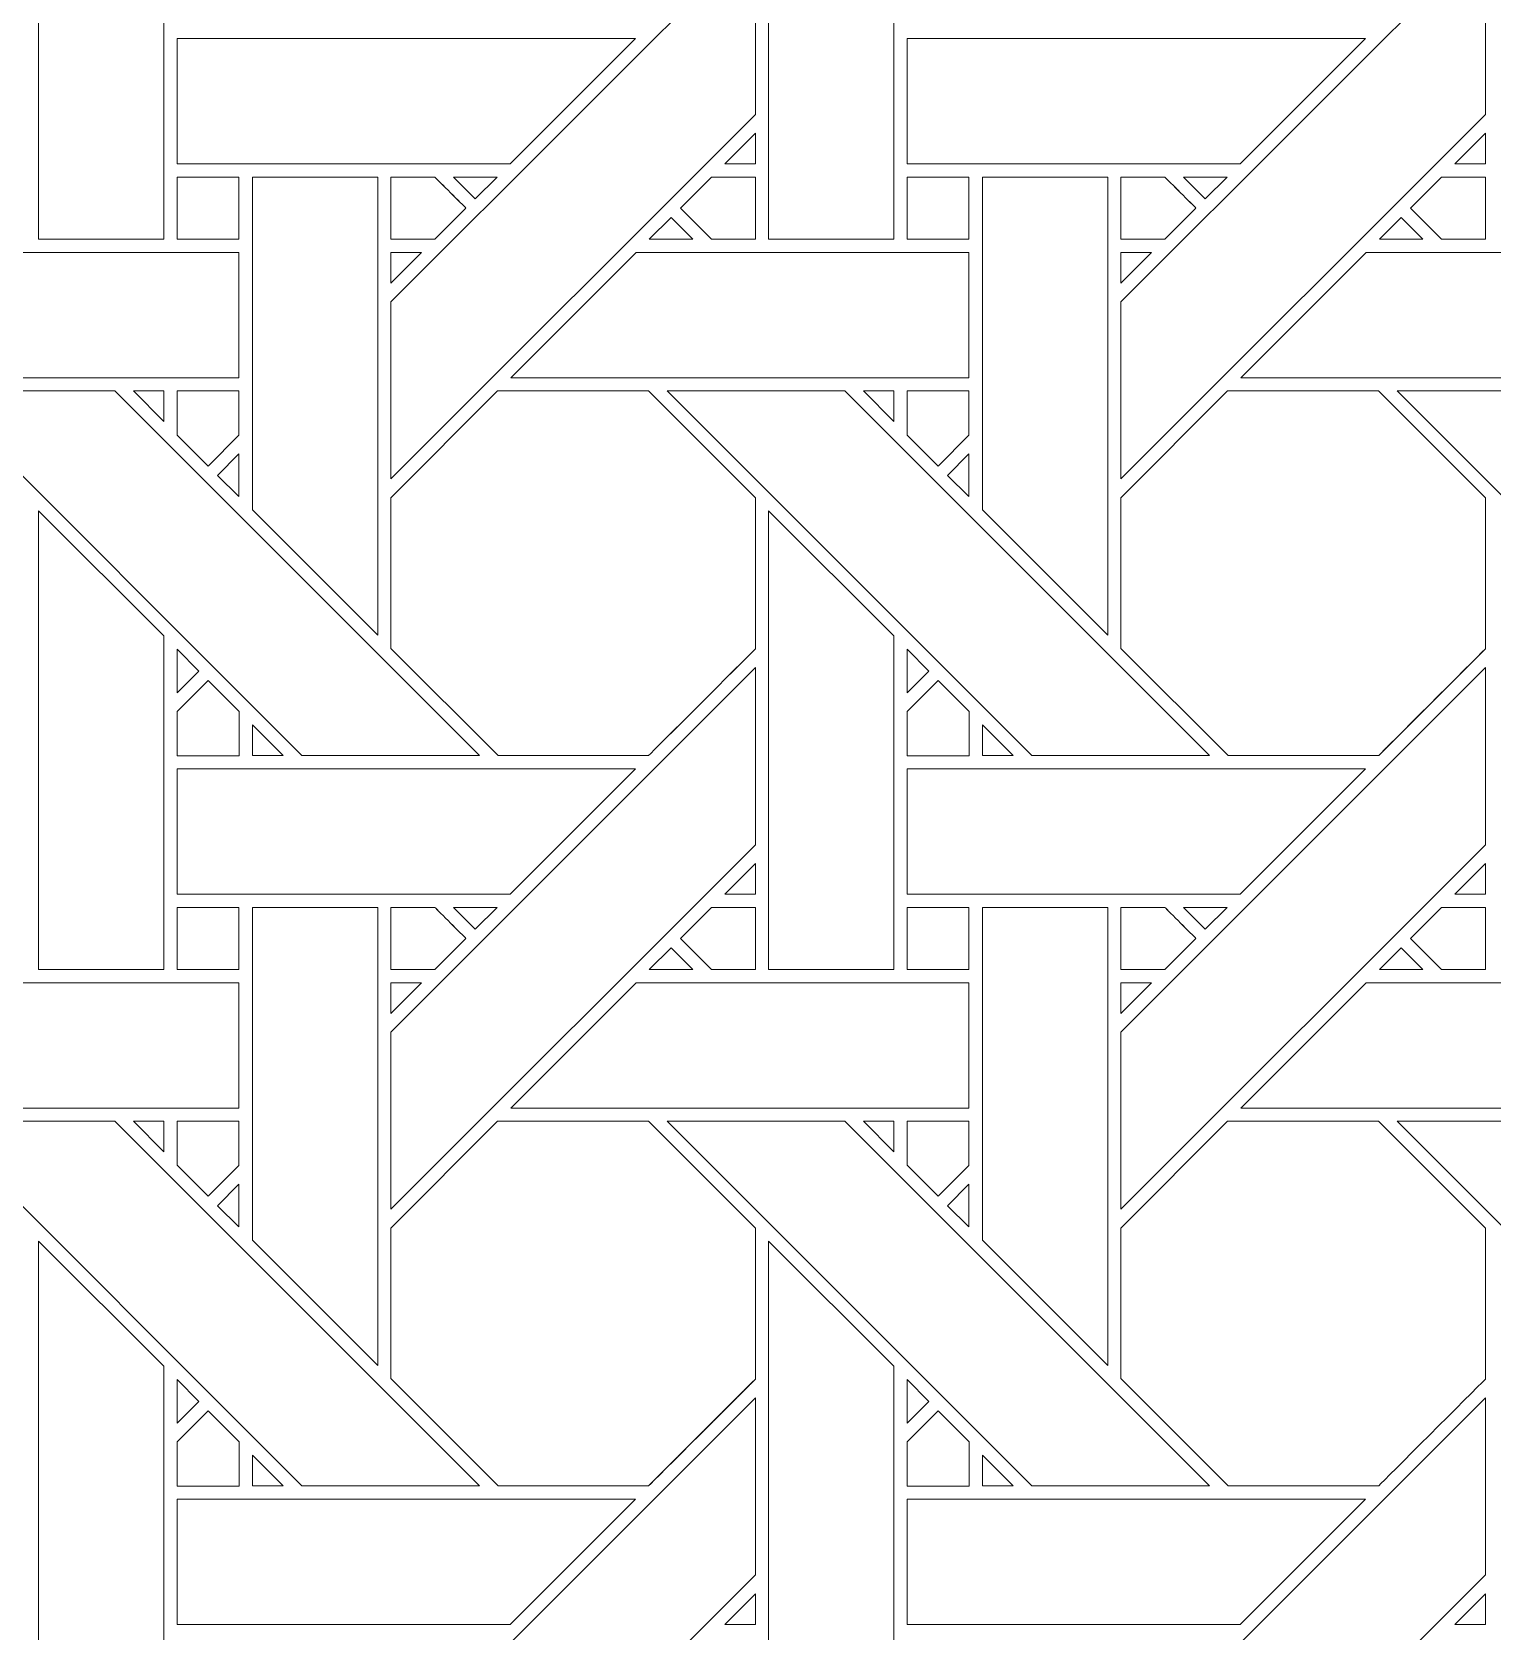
# Model space of a CAD drawing. Header units: inches. Extents: x 4.4 to 20.4, y 1.1 to 17.1.
# Drawn here: x 12.154 to 14.051, y 12.939 to 15.016 of the extents above; entities that cross this region are included whole.
import ezdxf

# ---------------------------------------------------------------- set-up
doc = ezdxf.new("R2010")
doc.units = ezdxf.units.IN
doc.header["$MEASUREMENT"] = 0
doc.layers.add('Design', color=7, linetype='Continuous', lineweight=0)

msp = doc.modelspace()

# ---------------------------------------------------------------- linework, layer by layer
at = {"layer": 'Design'}
for points, knots in [([(4.3829, 17.0948), (4.3829, 17.0948), (4.3829, 1.0948), (4.3829, 1.0948), (4.3829, 1.0948), (20.3829, 1.0948), (20.3829, 1.0948), (20.3829, 1.0948), (20.3829, 17.0948), (20.3829, 17.0948), (20.3829, 17.0948), (4.3829, 17.0948), (4.3829, 17.0948)], [0, 0, 0, 0, 1, 1, 1, 2, 2, 2, 3, 3, 3, 4, 4, 4, 4]), ([(19.3728, 16.2388), (19.3728, 16.2388), (5.2388, 16.2388), (5.2388, 16.2388), (5.2388, 16.2388), (5.2388, 1.9507), (5.2388, 1.9507), (5.2388, 1.9507), (19.5269, 1.9507), (19.5269, 1.9507), (19.5269, 1.9507), (19.5269, 16.2388), (19.5269, 16.2388), (19.5269, 16.2388), (19.3728, 16.2388), (19.3728, 16.2388)], [0, 0, 0, 0, 1, 1, 1, 2, 2, 2, 3, 3, 3, 4, 4, 4, 5, 5, 5, 5]), ([(12.1625, 14.7468), (12.1625, 14.7468), (12.1625, 15.3426), (12.1625, 15.3426), (12.1625, 15.3426), (12.3252, 15.1805), (12.3252, 15.1805), (12.3252, 15.1805), (12.3252, 14.7468), (12.3252, 14.7468), (12.3252, 14.7468), (12.1625, 14.7468), (12.1625, 14.7468)], [0, 0, 0, 0, 1, 1, 1, 2, 2, 2, 3, 3, 3, 4, 4, 4, 4]), ([(13.1112, 14.7468), (13.1112, 14.7468), (13.1112, 15.3426), (13.1112, 15.3426), (13.1112, 15.3426), (13.274, 15.1805), (13.274, 15.1805), (13.274, 15.1805), (13.274, 14.7468), (13.274, 14.7468), (13.274, 14.7468), (13.1112, 14.7468), (13.1112, 14.7468)], [0, 0, 0, 0, 1, 1, 1, 2, 2, 2, 3, 3, 3, 4, 4, 4, 4]), ([(13.0941, 14.909), (13.0941, 14.909), (12.6204, 14.4354), (12.6204, 14.4354), (12.6204, 14.4354), (12.6204, 14.6655), (12.6204, 14.6655), (12.6204, 14.6655), (13.0941, 15.139), (13.0941, 15.139), (13.0941, 15.139), (13.0941, 14.909), (13.0941, 14.909)], [0, 0, 0, 0, 1, 1, 1, 2, 2, 2, 3, 3, 3, 4, 4, 4, 4]), ([(14.0428, 15.139), (14.0428, 15.139), (14.0428, 14.909), (14.0428, 14.909), (14.0428, 14.909), (13.5691, 14.4354), (13.5691, 14.4354), (13.5691, 14.4354), (13.5691, 14.6654), (13.5691, 14.6654), (13.5691, 14.6654), (14.0428, 15.139), (14.0428, 15.139)], [0, 0, 0, 0, 1, 1, 1, 2, 2, 2, 3, 3, 3, 4, 4, 4, 4]), ([(12.9382, 15.0075), (12.9382, 15.0075), (12.7755, 14.8448), (12.7755, 14.8448), (12.7755, 14.8448), (12.3425, 14.8448), (12.3425, 14.8448), (12.3425, 14.8448), (12.3425, 15.0075), (12.3425, 15.0075), (12.3425, 15.0075), (12.9382, 15.0075), (12.9382, 15.0075)], [0, 0, 0, 0, 1, 1, 1, 2, 2, 2, 3, 3, 3, 4, 4, 4, 4]), ([(13.887, 15.0075), (13.887, 15.0075), (13.7242, 14.8448), (13.7242, 14.8448), (13.7242, 14.8448), (13.2913, 14.8448), (13.2913, 14.8448), (13.2913, 14.8448), (13.2913, 15.0075), (13.2913, 15.0075), (13.2913, 15.0075), (13.887, 15.0075), (13.887, 15.0075)], [0, 0, 0, 0, 1, 1, 1, 2, 2, 2, 3, 3, 3, 4, 4, 4, 4]), ([(13.0543, 14.8449), (13.0543, 14.8449), (13.0941, 14.8846), (13.0941, 14.8846), (13.0941, 14.8846), (13.0941, 14.8449), (13.0941, 14.8449), (13.0941, 14.8449), (13.0543, 14.8449), (13.0543, 14.8449)], [0, 0, 0, 0, 1, 1, 1, 2, 2, 2, 3, 3, 3, 3]), ([(14.003, 14.8449), (14.003, 14.8449), (14.0428, 14.8846), (14.0428, 14.8846), (14.0428, 14.8846), (14.0428, 14.8449), (14.0428, 14.8449), (14.0428, 14.8449), (14.003, 14.8449), (14.003, 14.8449)], [0, 0, 0, 0, 1, 1, 1, 2, 2, 2, 3, 3, 3, 3]), ([(12.3425, 14.8276), (12.3425, 14.8276), (12.4228, 14.8276), (12.4228, 14.8276), (12.4228, 14.8276), (12.4228, 14.7468), (12.4228, 14.7468), (12.4228, 14.7468), (12.3425, 14.7468), (12.3425, 14.7468), (12.3425, 14.7468), (12.3425, 14.8276), (12.3425, 14.8276)], [0, 0, 0, 0, 1, 1, 1, 2, 2, 2, 3, 3, 3, 4, 4, 4, 4]), ([(12.4228, 14.8276), (12.4228, 14.8276), (12.4228, 14.7468), (12.4228, 14.7468), (12.4228, 14.7468), (12.3425, 14.7468), (12.3425, 14.7468), (12.3425, 14.7468), (12.3425, 14.8276), (12.3425, 14.8276), (12.3425, 14.8276), (12.4228, 14.8276), (12.4228, 14.8276)], [0, 0, 0, 0, 1, 1, 1, 2, 2, 2, 3, 3, 3, 4, 4, 4, 4]), ([(12.4403, 14.3954), (12.4403, 14.3954), (12.4403, 14.8276), (12.4403, 14.8276), (12.4403, 14.8276), (12.6032, 14.8276), (12.6032, 14.8276), (12.6032, 14.8276), (12.6032, 14.2325), (12.6032, 14.2325), (12.6032, 14.2325), (12.4403, 14.3954), (12.4403, 14.3954)], [0, 0, 0, 0, 1, 1, 1, 2, 2, 2, 3, 3, 3, 4, 4, 4, 4]), ([(12.6775, 14.8276), (12.6826, 14.8225), (12.7134, 14.7917), (12.7178, 14.7873), (12.7178, 14.7873), (12.6774, 14.7468), (12.6774, 14.7468), (12.6774, 14.7468), (12.6204, 14.7468), (12.6204, 14.7468), (12.6204, 14.7468), (12.6204, 14.8276), (12.6204, 14.8276), (12.6204, 14.8276), (12.6775, 14.8276), (12.6775, 14.8276)], [0, 0, 0, 0, 1, 1, 1, 2, 2, 2, 3, 3, 3, 4, 4, 4, 5, 5, 5, 5]), ([(12.7178, 14.7873), (12.7178, 14.7873), (12.6774, 14.7468), (12.6774, 14.7468), (12.6774, 14.7468), (12.6204, 14.7468), (12.6204, 14.7468), (12.6204, 14.7468), (12.6204, 14.8276), (12.6204, 14.8276), (12.6204, 14.8276), (12.6775, 14.8276), (12.6775, 14.8276), (12.6827, 14.8224), (12.7135, 14.7916), (12.7178, 14.7873)], [0, 0, 0, 0, 1, 1, 1, 2, 2, 2, 3, 3, 3, 4, 4, 4, 5, 5, 5, 5]), ([(12.7018, 14.8276), (12.7018, 14.8276), (12.7583, 14.8276), (12.7583, 14.8276), (12.7583, 14.8276), (12.73, 14.7994), (12.73, 14.7994), (12.73, 14.7994), (12.7018, 14.8276), (12.7018, 14.8276)], [0, 0, 0, 0, 1, 1, 1, 2, 2, 2, 3, 3, 3, 3]), ([(13.037, 14.7468), (13.037, 14.7468), (12.9966, 14.7872), (12.9966, 14.7872), (12.9966, 14.7872), (13.037, 14.8276), (13.037, 14.8276), (13.037, 14.8276), (13.0941, 14.8276), (13.0941, 14.8276), (13.0941, 14.8276), (13.0941, 14.7468), (13.0941, 14.7468), (13.0941, 14.7468), (13.037, 14.7468), (13.037, 14.7468)], [0, 0, 0, 0, 1, 1, 1, 2, 2, 2, 3, 3, 3, 4, 4, 4, 5, 5, 5, 5]), ([(13.0941, 14.8276), (13.0941, 14.8276), (13.0941, 14.7468), (13.0941, 14.7468), (13.0941, 14.7468), (13.037, 14.7468), (13.037, 14.7468), (13.037, 14.7468), (12.9966, 14.7872), (12.9966, 14.7872), (12.9966, 14.7872), (13.037, 14.8276), (13.037, 14.8276), (13.037, 14.8276), (13.0941, 14.8276), (13.0941, 14.8276)], [0, 0, 0, 0, 1, 1, 1, 2, 2, 2, 3, 3, 3, 4, 4, 4, 5, 5, 5, 5]), ([(13.2913, 14.8276), (13.2913, 14.8276), (13.3715, 14.8276), (13.3715, 14.8276), (13.3715, 14.8276), (13.3715, 14.7468), (13.3715, 14.7468), (13.3715, 14.7468), (13.2913, 14.7468), (13.2913, 14.7468), (13.2913, 14.7468), (13.2913, 14.8276), (13.2913, 14.8276)], [0, 0, 0, 0, 1, 1, 1, 2, 2, 2, 3, 3, 3, 4, 4, 4, 4]), ([(13.3715, 14.8276), (13.3715, 14.8276), (13.3715, 14.7468), (13.3715, 14.7468), (13.3715, 14.7468), (13.2913, 14.7468), (13.2913, 14.7468), (13.2913, 14.7468), (13.2913, 14.8276), (13.2913, 14.8276), (13.2913, 14.8276), (13.3715, 14.8276), (13.3715, 14.8276)], [0, 0, 0, 0, 1, 1, 1, 2, 2, 2, 3, 3, 3, 4, 4, 4, 4]), ([(13.3891, 14.3954), (13.3891, 14.3954), (13.3891, 14.8276), (13.3891, 14.8276), (13.3891, 14.8276), (13.552, 14.8276), (13.552, 14.8276), (13.552, 14.8276), (13.552, 14.2324), (13.552, 14.2324), (13.552, 14.2324), (13.3891, 14.3954), (13.3891, 14.3954)], [0, 0, 0, 0, 1, 1, 1, 2, 2, 2, 3, 3, 3, 4, 4, 4, 4]), ([(13.6262, 14.8276), (13.6313, 14.8225), (13.6621, 14.7917), (13.6665, 14.7873), (13.6665, 14.7873), (13.6261, 14.7468), (13.6261, 14.7468), (13.6261, 14.7468), (13.5691, 14.7468), (13.5691, 14.7468), (13.5691, 14.7468), (13.5691, 14.8276), (13.5691, 14.8276), (13.5691, 14.8276), (13.6262, 14.8276), (13.6262, 14.8276)], [0, 0, 0, 0, 1, 1, 1, 2, 2, 2, 3, 3, 3, 4, 4, 4, 5, 5, 5, 5]), ([(13.6665, 14.7873), (13.6665, 14.7873), (13.6261, 14.7468), (13.6261, 14.7468), (13.6261, 14.7468), (13.5691, 14.7468), (13.5691, 14.7468), (13.5691, 14.7468), (13.5691, 14.8276), (13.5691, 14.8276), (13.5691, 14.8276), (13.6262, 14.8276), (13.6262, 14.8276), (13.6312, 14.8226), (13.662, 14.7918), (13.6665, 14.7873)], [0, 0, 0, 0, 1, 1, 1, 2, 2, 2, 3, 3, 3, 4, 4, 4, 5, 5, 5, 5]), ([(13.6505, 14.8276), (13.6505, 14.8276), (13.707, 14.8276), (13.707, 14.8276), (13.707, 14.8276), (13.6787, 14.7994), (13.6787, 14.7994), (13.6787, 14.7994), (13.6505, 14.8276), (13.6505, 14.8276)], [0, 0, 0, 0, 1, 1, 1, 2, 2, 2, 3, 3, 3, 3]), ([(13.9857, 14.7468), (13.9857, 14.7468), (13.9453, 14.7872), (13.9453, 14.7872), (13.9453, 14.7872), (13.9858, 14.8276), (13.9858, 14.8276), (13.9858, 14.8276), (14.0428, 14.8276), (14.0428, 14.8276), (14.0428, 14.8276), (14.0428, 14.7468), (14.0428, 14.7468), (14.0428, 14.7468), (13.9857, 14.7468), (13.9857, 14.7468)], [0, 0, 0, 0, 1, 1, 1, 2, 2, 2, 3, 3, 3, 4, 4, 4, 5, 5, 5, 5]), ([(14.0428, 14.7468), (14.0428, 14.7468), (13.9857, 14.7468), (13.9857, 14.7468), (13.9857, 14.7468), (13.9453, 14.7872), (13.9453, 14.7872), (13.9453, 14.7872), (13.9858, 14.8276), (13.9858, 14.8276), (13.9858, 14.8276), (14.0428, 14.8276), (14.0428, 14.8276), (14.0428, 14.8276), (14.0428, 14.7468), (14.0428, 14.7468)], [0, 0, 0, 0, 1, 1, 1, 2, 2, 2, 3, 3, 3, 4, 4, 4, 5, 5, 5, 5]), ([(13.0127, 14.7468), (13.0127, 14.7468), (12.9562, 14.7468), (12.9562, 14.7468), (12.9562, 14.7468), (12.9845, 14.775), (12.9845, 14.775), (12.9845, 14.775), (13.0127, 14.7468), (13.0127, 14.7468)], [0, 0, 0, 0, 1, 1, 1, 2, 2, 2, 3, 3, 3, 3]), ([(13.905, 14.7468), (13.905, 14.7468), (13.9332, 14.775), (13.9332, 14.775), (13.9332, 14.775), (13.9614, 14.7468), (13.9614, 14.7468), (13.9614, 14.7468), (13.905, 14.7468), (13.905, 14.7468)], [0, 0, 0, 0, 1, 1, 1, 2, 2, 2, 3, 3, 3, 3]), ([(12.4228, 14.7296), (12.4228, 14.7296), (12.4228, 14.5668), (12.4228, 14.5668), (12.4228, 14.5668), (11.8275, 14.5668), (11.8275, 14.5668), (11.8275, 14.5668), (11.9904, 14.7296), (11.9904, 14.7296), (11.9904, 14.7296), (12.4228, 14.7296), (12.4228, 14.7296)], [0, 0, 0, 0, 1, 1, 1, 2, 2, 2, 3, 3, 3, 4, 4, 4, 4]), ([(12.6602, 14.7296), (12.6602, 14.7296), (12.6204, 14.6898), (12.6204, 14.6898), (12.6204, 14.6898), (12.6204, 14.7296), (12.6204, 14.7296), (12.6204, 14.7296), (12.6602, 14.7296), (12.6602, 14.7296)], [0, 0, 0, 0, 1, 1, 1, 2, 2, 2, 3, 3, 3, 3]), ([(13.3715, 14.7296), (13.3715, 14.7296), (13.3715, 14.5668), (13.3715, 14.5668), (13.3715, 14.5668), (12.7762, 14.5668), (12.7762, 14.5668), (12.7762, 14.5668), (12.9391, 14.7296), (12.9391, 14.7296), (12.9391, 14.7296), (13.3715, 14.7296), (13.3715, 14.7296)], [0, 0, 0, 0, 1, 1, 1, 2, 2, 2, 3, 3, 3, 4, 4, 4, 4]), ([(13.609, 14.7296), (13.609, 14.7296), (13.5691, 14.6898), (13.5691, 14.6898), (13.5691, 14.6898), (13.5691, 14.7296), (13.5691, 14.7296), (13.5691, 14.7296), (13.609, 14.7296), (13.609, 14.7296)], [0, 0, 0, 0, 1, 1, 1, 2, 2, 2, 3, 3, 3, 3]), ([(14.3203, 14.7296), (14.3203, 14.7296), (14.3203, 14.5668), (14.3203, 14.5668), (14.3203, 14.5668), (13.725, 14.5668), (13.725, 14.5668), (13.725, 14.5668), (13.8878, 14.7296), (13.8878, 14.7296), (13.8878, 14.7296), (14.3203, 14.7296), (14.3203, 14.7296)], [0, 0, 0, 0, 1, 1, 1, 2, 2, 2, 3, 3, 3, 4, 4, 4, 4]), ([(12.7354, 14.076), (12.7354, 14.076), (12.5044, 14.076), (12.5044, 14.076), (12.5044, 14.076), (12.0308, 14.5497), (12.0308, 14.5497), (12.0308, 14.5497), (12.2618, 14.5497), (12.2618, 14.5497), (12.2618, 14.5497), (12.7354, 14.076), (12.7354, 14.076)], [0, 0, 0, 0, 1, 1, 1, 2, 2, 2, 3, 3, 3, 4, 4, 4, 4]), ([(12.2859, 14.5497), (12.2859, 14.5497), (12.3253, 14.5497), (12.3253, 14.5497), (12.3253, 14.5497), (12.3253, 14.5099), (12.3253, 14.5099), (12.3253, 14.5099), (12.2859, 14.5497), (12.2859, 14.5497)], [0, 0, 0, 0, 1, 1, 1, 2, 2, 2, 3, 3, 3, 3]), ([(12.4228, 14.5497), (12.4228, 14.5497), (12.4228, 14.4921), (12.4228, 14.4921), (12.4228, 14.4921), (12.3828, 14.4522), (12.3828, 14.4522), (12.3828, 14.4522), (12.3425, 14.4925), (12.3425, 14.4925), (12.3425, 14.4925), (12.3425, 14.5497), (12.3425, 14.5497), (12.3425, 14.5497), (12.4228, 14.5497), (12.4228, 14.5497)], [0, 0, 0, 0, 1, 1, 1, 2, 2, 2, 3, 3, 3, 4, 4, 4, 5, 5, 5, 5]), ([(12.4228, 14.4921), (12.4228, 14.4921), (12.3828, 14.4522), (12.3828, 14.4522), (12.3828, 14.4522), (12.3425, 14.4925), (12.3425, 14.4925), (12.3425, 14.4925), (12.3425, 14.5497), (12.3425, 14.5497), (12.3425, 14.5497), (12.4228, 14.5497), (12.4228, 14.5497), (12.4228, 14.5497), (12.4228, 14.4921), (12.4228, 14.4921)], [0, 0, 0, 0, 1, 1, 1, 2, 2, 2, 3, 3, 3, 4, 4, 4, 5, 5, 5, 5]), ([(12.7591, 14.5497), (12.7591, 14.5497), (12.9553, 14.5497), (12.9553, 14.5497), (12.9553, 14.5497), (13.0941, 14.411), (13.0941, 14.411), (13.0941, 14.411), (13.0941, 14.2148), (13.0941, 14.2148), (13.0763, 14.1969), (12.9643, 14.0851), (12.9553, 14.0761), (12.9553, 14.0761), (12.7596, 14.0761), (12.7596, 14.0761), (12.7596, 14.0761), (12.6204, 14.2153), (12.6204, 14.2153), (12.6204, 14.2153), (12.6204, 14.411), (12.6204, 14.411), (12.6204, 14.411), (12.7591, 14.5497), (12.7591, 14.5497)], [0, 0, 0, 0, 1, 1, 1, 2, 2, 2, 3, 3, 3, 4, 4, 4, 5, 5, 5, 6, 6, 6, 7, 7, 7, 8, 8, 8, 8]), ([(13.0941, 14.411), (13.0941, 14.411), (13.0941, 14.2148), (13.0941, 14.2148), (13.0761, 14.1967), (12.9642, 14.085), (12.9553, 14.0761), (12.9553, 14.0761), (12.7596, 14.0761), (12.7596, 14.0761), (12.7596, 14.0761), (12.6204, 14.2153), (12.6204, 14.2153), (12.6204, 14.2153), (12.6204, 14.411), (12.6204, 14.411), (12.6204, 14.411), (12.7591, 14.5497), (12.7591, 14.5497), (12.7591, 14.5497), (12.9553, 14.5497), (12.9553, 14.5497), (12.9553, 14.5497), (13.0941, 14.411), (13.0941, 14.411)], [0, 0, 0, 0, 1, 1, 1, 2, 2, 2, 3, 3, 3, 4, 4, 4, 5, 5, 5, 6, 6, 6, 7, 7, 7, 8, 8, 8, 8]), ([(13.6841, 14.076), (13.6841, 14.076), (13.4531, 14.076), (13.4531, 14.076), (13.4531, 14.076), (12.9795, 14.5497), (12.9795, 14.5497), (12.9795, 14.5497), (13.2105, 14.5497), (13.2105, 14.5497), (13.2105, 14.5497), (13.6841, 14.076), (13.6841, 14.076)], [0, 0, 0, 0, 1, 1, 1, 2, 2, 2, 3, 3, 3, 4, 4, 4, 4]), ([(13.2346, 14.5497), (13.2346, 14.5497), (13.2741, 14.5497), (13.2741, 14.5497), (13.2741, 14.5497), (13.2741, 14.5099), (13.2741, 14.5099), (13.2741, 14.5099), (13.2346, 14.5497), (13.2346, 14.5497)], [0, 0, 0, 0, 1, 1, 1, 2, 2, 2, 3, 3, 3, 3]), ([(13.3715, 14.5497), (13.3715, 14.5497), (13.3715, 14.4921), (13.3715, 14.4921), (13.3715, 14.4921), (13.3316, 14.4522), (13.3316, 14.4522), (13.3316, 14.4522), (13.2913, 14.4925), (13.2913, 14.4925), (13.2913, 14.4925), (13.2913, 14.5497), (13.2913, 14.5497), (13.2913, 14.5497), (13.3715, 14.5497), (13.3715, 14.5497)], [0, 0, 0, 0, 1, 1, 1, 2, 2, 2, 3, 3, 3, 4, 4, 4, 5, 5, 5, 5]), ([(13.3715, 14.4921), (13.3715, 14.4921), (13.3316, 14.4522), (13.3316, 14.4522), (13.3316, 14.4522), (13.2913, 14.4925), (13.2913, 14.4925), (13.2913, 14.4925), (13.2913, 14.5497), (13.2913, 14.5497), (13.2913, 14.5497), (13.3715, 14.5497), (13.3715, 14.5497), (13.3715, 14.5497), (13.3715, 14.4921), (13.3715, 14.4921)], [0, 0, 0, 0, 1, 1, 1, 2, 2, 2, 3, 3, 3, 4, 4, 4, 5, 5, 5, 5]), ([(13.7078, 14.5497), (13.7078, 14.5497), (13.904, 14.5497), (13.904, 14.5497), (13.904, 14.5497), (14.0428, 14.411), (14.0428, 14.411), (14.0428, 14.411), (14.0428, 14.2148), (14.0428, 14.2148), (14.025, 14.1969), (13.9131, 14.0851), (13.9041, 14.0761), (13.9041, 14.0761), (13.7084, 14.0761), (13.7084, 14.0761), (13.7084, 14.0761), (13.5691, 14.2153), (13.5691, 14.2153), (13.5691, 14.2153), (13.5691, 14.411), (13.5691, 14.411), (13.5691, 14.411), (13.7078, 14.5497), (13.7078, 14.5497)], [0, 0, 0, 0, 1, 1, 1, 2, 2, 2, 3, 3, 3, 4, 4, 4, 5, 5, 5, 6, 6, 6, 7, 7, 7, 8, 8, 8, 8]), ([(14.0428, 14.411), (14.0428, 14.411), (14.0428, 14.2148), (14.0428, 14.2148), (14.0244, 14.1963), (13.9126, 14.0847), (13.9041, 14.0761), (13.9041, 14.0761), (13.7084, 14.0761), (13.7084, 14.0761), (13.7084, 14.0761), (13.5691, 14.2153), (13.5691, 14.2153), (13.5691, 14.2153), (13.5691, 14.411), (13.5691, 14.411), (13.5691, 14.411), (13.7078, 14.5497), (13.7078, 14.5497), (13.7078, 14.5497), (13.904, 14.5497), (13.904, 14.5497), (13.904, 14.5497), (14.0428, 14.411), (14.0428, 14.411)], [0, 0, 0, 0, 1, 1, 1, 2, 2, 2, 3, 3, 3, 4, 4, 4, 5, 5, 5, 6, 6, 6, 7, 7, 7, 8, 8, 8, 8]), ([(14.6329, 14.076), (14.6329, 14.076), (14.4018, 14.076), (14.4018, 14.076), (14.4018, 14.076), (13.9283, 14.5497), (13.9283, 14.5497), (13.9283, 14.5497), (14.1592, 14.5497), (14.1592, 14.5497), (14.1592, 14.5497), (14.6329, 14.076), (14.6329, 14.076)], [0, 0, 0, 0, 1, 1, 1, 2, 2, 2, 3, 3, 3, 4, 4, 4, 4]), ([(12.4228, 14.4679), (12.4228, 14.4679), (12.4228, 14.4127), (12.4228, 14.4127), (12.4228, 14.4127), (12.395, 14.4401), (12.395, 14.4401), (12.395, 14.4401), (12.4228, 14.4679), (12.4228, 14.4679)], [0, 0, 0, 0, 1, 1, 1, 2, 2, 2, 3, 3, 3, 3]), ([(13.3715, 14.4679), (13.3715, 14.4679), (13.3715, 14.4127), (13.3715, 14.4127), (13.3715, 14.4127), (13.3438, 14.4401), (13.3438, 14.4401), (13.3438, 14.4401), (13.3715, 14.4679), (13.3715, 14.4679)], [0, 0, 0, 0, 1, 1, 1, 2, 2, 2, 3, 3, 3, 3]), ([(12.1625, 13.798), (12.1625, 13.798), (12.1625, 14.3939), (12.1625, 14.3939), (12.1625, 14.3939), (12.3252, 14.2317), (12.3252, 14.2317), (12.3252, 14.2317), (12.3252, 13.798), (12.3252, 13.798), (12.3252, 13.798), (12.1625, 13.798), (12.1625, 13.798)], [0, 0, 0, 0, 1, 1, 1, 2, 2, 2, 3, 3, 3, 4, 4, 4, 4]), ([(13.1112, 13.798), (13.1112, 13.798), (13.1112, 14.3939), (13.1112, 14.3939), (13.1112, 14.3939), (13.274, 14.2317), (13.274, 14.2317), (13.274, 14.2317), (13.274, 13.798), (13.274, 13.798), (13.274, 13.798), (13.1112, 13.798), (13.1112, 13.798)], [0, 0, 0, 0, 1, 1, 1, 2, 2, 2, 3, 3, 3, 4, 4, 4, 4]), ([(12.3425, 14.1575), (12.3425, 14.1575), (12.3425, 14.2142), (12.3425, 14.2142), (12.3425, 14.2142), (12.3707, 14.1857), (12.3707, 14.1857), (12.3707, 14.1857), (12.3425, 14.1575), (12.3425, 14.1575)], [0, 0, 0, 0, 1, 1, 1, 2, 2, 2, 3, 3, 3, 3]), ([(13.2913, 14.1575), (13.2913, 14.1575), (13.2913, 14.2142), (13.2913, 14.2142), (13.2913, 14.2142), (13.3195, 14.1857), (13.3195, 14.1857), (13.3195, 14.1857), (13.2913, 14.1575), (13.2913, 14.1575)], [0, 0, 0, 0, 1, 1, 1, 2, 2, 2, 3, 3, 3, 3]), ([(13.0941, 13.9603), (13.0941, 13.9603), (12.6204, 13.4866), (12.6204, 13.4866), (12.6204, 13.4866), (12.6204, 13.7167), (12.6204, 13.7167), (12.6204, 13.7167), (13.0941, 14.1903), (13.0941, 14.1903), (13.0941, 14.1903), (13.0941, 13.9603), (13.0941, 13.9603)], [0, 0, 0, 0, 1, 1, 1, 2, 2, 2, 3, 3, 3, 4, 4, 4, 4]), ([(14.0428, 14.1903), (14.0428, 14.1903), (14.0428, 13.9603), (14.0428, 13.9603), (14.0428, 13.9603), (13.5691, 13.4866), (13.5691, 13.4866), (13.5691, 13.4866), (13.5691, 13.7167), (13.5691, 13.7167), (13.5691, 13.7167), (14.0428, 14.1903), (14.0428, 14.1903)], [0, 0, 0, 0, 1, 1, 1, 2, 2, 2, 3, 3, 3, 4, 4, 4, 4]), ([(12.3425, 14.0759), (12.3425, 14.0759), (12.3425, 14.1332), (12.3425, 14.1332), (12.3425, 14.1332), (12.3829, 14.1735), (12.3829, 14.1735), (12.3829, 14.1735), (12.4232, 14.1332), (12.4232, 14.1332), (12.4232, 14.1332), (12.4232, 14.0759), (12.4232, 14.0759), (12.4232, 14.0759), (12.3425, 14.0759), (12.3425, 14.0759)], [0, 0, 0, 0, 1, 1, 1, 2, 2, 2, 3, 3, 3, 4, 4, 4, 5, 5, 5, 5]), ([(12.3829, 14.1735), (12.3829, 14.1735), (12.4232, 14.1332), (12.4232, 14.1332), (12.4232, 14.1332), (12.4232, 14.0759), (12.4232, 14.0759), (12.4232, 14.0759), (12.3425, 14.0759), (12.3425, 14.0759), (12.3425, 14.0759), (12.3425, 14.1332), (12.3425, 14.1332), (12.3425, 14.1332), (12.3829, 14.1735), (12.3829, 14.1735)], [0, 0, 0, 0, 1, 1, 1, 2, 2, 2, 3, 3, 3, 4, 4, 4, 5, 5, 5, 5]), ([(13.2913, 14.0759), (13.2913, 14.0759), (13.2913, 14.1332), (13.2913, 14.1332), (13.2913, 14.1332), (13.3316, 14.1735), (13.3316, 14.1735), (13.3316, 14.1735), (13.3719, 14.1332), (13.3719, 14.1332), (13.3719, 14.1332), (13.3719, 14.0759), (13.3719, 14.0759), (13.3719, 14.0759), (13.2913, 14.0759), (13.2913, 14.0759)], [0, 0, 0, 0, 1, 1, 1, 2, 2, 2, 3, 3, 3, 4, 4, 4, 5, 5, 5, 5]), ([(13.3316, 14.1735), (13.3316, 14.1735), (13.3719, 14.1332), (13.3719, 14.1332), (13.3719, 14.1332), (13.3719, 14.0759), (13.3719, 14.0759), (13.3719, 14.0759), (13.2913, 14.0759), (13.2913, 14.0759), (13.2913, 14.0759), (13.2913, 14.1332), (13.2913, 14.1332), (13.2913, 14.1332), (13.3316, 14.1735), (13.3316, 14.1735)], [0, 0, 0, 0, 1, 1, 1, 2, 2, 2, 3, 3, 3, 4, 4, 4, 5, 5, 5, 5]), ([(12.4405, 14.076), (12.4405, 14.076), (12.4405, 14.1158), (12.4405, 14.1158), (12.4405, 14.1158), (12.4802, 14.076), (12.4802, 14.076), (12.4802, 14.076), (12.4405, 14.076), (12.4405, 14.076)], [0, 0, 0, 0, 1, 1, 1, 2, 2, 2, 3, 3, 3, 3]), ([(13.3892, 14.076), (13.3892, 14.076), (13.3892, 14.1158), (13.3892, 14.1158), (13.3892, 14.1158), (13.4289, 14.076), (13.4289, 14.076), (13.4289, 14.076), (13.3892, 14.076), (13.3892, 14.076)], [0, 0, 0, 0, 1, 1, 1, 2, 2, 2, 3, 3, 3, 3]), ([(12.9383, 14.0588), (12.9383, 14.0588), (12.7755, 13.8961), (12.7755, 13.8961), (12.7755, 13.8961), (12.3425, 13.8961), (12.3425, 13.8961), (12.3425, 13.8961), (12.3425, 14.0588), (12.3425, 14.0588), (12.3425, 14.0588), (12.9383, 14.0588), (12.9383, 14.0588)], [0, 0, 0, 0, 1, 1, 1, 2, 2, 2, 3, 3, 3, 4, 4, 4, 4]), ([(13.887, 14.0588), (13.887, 14.0588), (13.7242, 13.8961), (13.7242, 13.8961), (13.7242, 13.8961), (13.2913, 13.8961), (13.2913, 13.8961), (13.2913, 13.8961), (13.2913, 14.0588), (13.2913, 14.0588), (13.2913, 14.0588), (13.887, 14.0588), (13.887, 14.0588)], [0, 0, 0, 0, 1, 1, 1, 2, 2, 2, 3, 3, 3, 4, 4, 4, 4]), ([(13.0543, 13.8961), (13.0543, 13.8961), (13.0941, 13.9359), (13.0941, 13.9359), (13.0941, 13.9359), (13.0941, 13.8961), (13.0941, 13.8961), (13.0941, 13.8961), (13.0543, 13.8961), (13.0543, 13.8961)], [0, 0, 0, 0, 1, 1, 1, 2, 2, 2, 3, 3, 3, 3]), ([(14.003, 13.8961), (14.003, 13.8961), (14.0428, 13.9359), (14.0428, 13.9359), (14.0428, 13.9359), (14.0428, 13.8961), (14.0428, 13.8961), (14.0428, 13.8961), (14.003, 13.8961), (14.003, 13.8961)], [0, 0, 0, 0, 1, 1, 1, 2, 2, 2, 3, 3, 3, 3]), ([(12.3425, 13.8789), (12.3425, 13.8789), (12.4228, 13.8789), (12.4228, 13.8789), (12.4228, 13.8789), (12.4228, 13.7981), (12.4228, 13.7981), (12.4228, 13.7981), (12.3425, 13.7981), (12.3425, 13.7981), (12.3425, 13.7981), (12.3425, 13.8789), (12.3425, 13.8789)], [0, 0, 0, 0, 1, 1, 1, 2, 2, 2, 3, 3, 3, 4, 4, 4, 4]), ([(12.4228, 13.8789), (12.4228, 13.8789), (12.4228, 13.7981), (12.4228, 13.7981), (12.4228, 13.7981), (12.3425, 13.7981), (12.3425, 13.7981), (12.3425, 13.7981), (12.3425, 13.8789), (12.3425, 13.8789), (12.3425, 13.8789), (12.4228, 13.8789), (12.4228, 13.8789)], [0, 0, 0, 0, 1, 1, 1, 2, 2, 2, 3, 3, 3, 4, 4, 4, 4]), ([(12.4403, 13.4466), (12.4403, 13.4466), (12.4403, 13.8788), (12.4403, 13.8788), (12.4403, 13.8788), (12.6032, 13.8788), (12.6032, 13.8788), (12.6032, 13.8788), (12.6032, 13.2837), (12.6032, 13.2837), (12.6032, 13.2837), (12.4403, 13.4466), (12.4403, 13.4466)], [0, 0, 0, 0, 1, 1, 1, 2, 2, 2, 3, 3, 3, 4, 4, 4, 4]), ([(12.6775, 13.8789), (12.6826, 13.8738), (12.7134, 13.8429), (12.7178, 13.8385), (12.7178, 13.8385), (12.6774, 13.7981), (12.6774, 13.7981), (12.6774, 13.7981), (12.6204, 13.7981), (12.6204, 13.7981), (12.6204, 13.7981), (12.6204, 13.8789), (12.6204, 13.8789), (12.6204, 13.8789), (12.6775, 13.8789), (12.6775, 13.8789)], [0, 0, 0, 0, 1, 1, 1, 2, 2, 2, 3, 3, 3, 4, 4, 4, 5, 5, 5, 5]), ([(12.7178, 13.8385), (12.7178, 13.8385), (12.6774, 13.7981), (12.6774, 13.7981), (12.6774, 13.7981), (12.6204, 13.7981), (12.6204, 13.7981), (12.6204, 13.7981), (12.6204, 13.8789), (12.6204, 13.8789), (12.6204, 13.8789), (12.6775, 13.8789), (12.6775, 13.8789), (12.6826, 13.8737), (12.7134, 13.8429), (12.7178, 13.8385)], [0, 0, 0, 0, 1, 1, 1, 2, 2, 2, 3, 3, 3, 4, 4, 4, 5, 5, 5, 5]), ([(12.7018, 13.8788), (12.7018, 13.8788), (12.7583, 13.8788), (12.7583, 13.8788), (12.7583, 13.8788), (12.73, 13.8506), (12.73, 13.8506), (12.73, 13.8506), (12.7018, 13.8788), (12.7018, 13.8788)], [0, 0, 0, 0, 1, 1, 1, 2, 2, 2, 3, 3, 3, 3]), ([(13.037, 13.7981), (13.037, 13.7981), (12.9966, 13.8385), (12.9966, 13.8385), (12.9966, 13.8385), (13.037, 13.8789), (13.037, 13.8789), (13.037, 13.8789), (13.0941, 13.8789), (13.0941, 13.8789), (13.0941, 13.8789), (13.0941, 13.7981), (13.0941, 13.7981), (13.0941, 13.7981), (13.037, 13.7981), (13.037, 13.7981)], [0, 0, 0, 0, 1, 1, 1, 2, 2, 2, 3, 3, 3, 4, 4, 4, 5, 5, 5, 5]), ([(13.0941, 13.8789), (13.0941, 13.8789), (13.0941, 13.7981), (13.0941, 13.7981), (13.0941, 13.7981), (13.037, 13.7981), (13.037, 13.7981), (13.037, 13.7981), (12.9966, 13.8385), (12.9966, 13.8385), (12.9966, 13.8385), (13.037, 13.8789), (13.037, 13.8789), (13.037, 13.8789), (13.0941, 13.8789), (13.0941, 13.8789)], [0, 0, 0, 0, 1, 1, 1, 2, 2, 2, 3, 3, 3, 4, 4, 4, 5, 5, 5, 5]), ([(13.2913, 13.8789), (13.2913, 13.8789), (13.3715, 13.8789), (13.3715, 13.8789), (13.3715, 13.8789), (13.3715, 13.7981), (13.3715, 13.7981), (13.3715, 13.7981), (13.2913, 13.7981), (13.2913, 13.7981), (13.2913, 13.7981), (13.2913, 13.8789), (13.2913, 13.8789)], [0, 0, 0, 0, 1, 1, 1, 2, 2, 2, 3, 3, 3, 4, 4, 4, 4]), ([(13.3715, 13.8789), (13.3715, 13.8789), (13.3715, 13.7981), (13.3715, 13.7981), (13.3715, 13.7981), (13.2913, 13.7981), (13.2913, 13.7981), (13.2913, 13.7981), (13.2913, 13.8789), (13.2913, 13.8789), (13.2913, 13.8789), (13.3715, 13.8789), (13.3715, 13.8789)], [0, 0, 0, 0, 1, 1, 1, 2, 2, 2, 3, 3, 3, 4, 4, 4, 4]), ([(13.3891, 13.4466), (13.3891, 13.4466), (13.3891, 13.8788), (13.3891, 13.8788), (13.3891, 13.8788), (13.552, 13.8788), (13.552, 13.8788), (13.552, 13.8788), (13.552, 13.2837), (13.552, 13.2837), (13.552, 13.2837), (13.3891, 13.4466), (13.3891, 13.4466)], [0, 0, 0, 0, 1, 1, 1, 2, 2, 2, 3, 3, 3, 4, 4, 4, 4]), ([(13.6262, 13.8789), (13.6313, 13.8738), (13.6621, 13.8429), (13.6665, 13.8385), (13.6665, 13.8385), (13.6261, 13.7981), (13.6261, 13.7981), (13.6261, 13.7981), (13.5691, 13.7981), (13.5691, 13.7981), (13.5691, 13.7981), (13.5691, 13.8789), (13.5691, 13.8789), (13.5691, 13.8789), (13.6262, 13.8789), (13.6262, 13.8789)], [0, 0, 0, 0, 1, 1, 1, 2, 2, 2, 3, 3, 3, 4, 4, 4, 5, 5, 5, 5]), ([(13.6665, 13.8385), (13.6665, 13.8385), (13.6261, 13.7981), (13.6261, 13.7981), (13.6261, 13.7981), (13.5691, 13.7981), (13.5691, 13.7981), (13.5691, 13.7981), (13.5691, 13.8789), (13.5691, 13.8789), (13.5691, 13.8789), (13.6262, 13.8789), (13.6262, 13.8789), (13.6313, 13.8737), (13.6621, 13.8429), (13.6665, 13.8385)], [0, 0, 0, 0, 1, 1, 1, 2, 2, 2, 3, 3, 3, 4, 4, 4, 5, 5, 5, 5]), ([(13.6505, 13.8788), (13.6505, 13.8788), (13.707, 13.8788), (13.707, 13.8788), (13.707, 13.8788), (13.6787, 13.8506), (13.6787, 13.8506), (13.6787, 13.8506), (13.6505, 13.8788), (13.6505, 13.8788)], [0, 0, 0, 0, 1, 1, 1, 2, 2, 2, 3, 3, 3, 3]), ([(13.9857, 13.7981), (13.9857, 13.7981), (13.9453, 13.8385), (13.9453, 13.8385), (13.9453, 13.8385), (13.9858, 13.8789), (13.9858, 13.8789), (13.9858, 13.8789), (14.0428, 13.8789), (14.0428, 13.8789), (14.0428, 13.8789), (14.0428, 13.7981), (14.0428, 13.7981), (14.0428, 13.7981), (13.9857, 13.7981), (13.9857, 13.7981)], [0, 0, 0, 0, 1, 1, 1, 2, 2, 2, 3, 3, 3, 4, 4, 4, 5, 5, 5, 5]), ([(14.0428, 13.7981), (14.0428, 13.7981), (13.9857, 13.7981), (13.9857, 13.7981), (13.9857, 13.7981), (13.9453, 13.8385), (13.9453, 13.8385), (13.9453, 13.8385), (13.9858, 13.8789), (13.9858, 13.8789), (13.9858, 13.8789), (14.0428, 13.8789), (14.0428, 13.8789), (14.0428, 13.8789), (14.0428, 13.7981), (14.0428, 13.7981)], [0, 0, 0, 0, 1, 1, 1, 2, 2, 2, 3, 3, 3, 4, 4, 4, 5, 5, 5, 5]), ([(13.0127, 13.798), (13.0127, 13.798), (12.9562, 13.798), (12.9562, 13.798), (12.9562, 13.798), (12.9845, 13.8263), (12.9845, 13.8263), (12.9845, 13.8263), (13.0127, 13.798), (13.0127, 13.798)], [0, 0, 0, 0, 1, 1, 1, 2, 2, 2, 3, 3, 3, 3]), ([(13.905, 13.798), (13.905, 13.798), (13.9332, 13.8263), (13.9332, 13.8263), (13.9332, 13.8263), (13.9615, 13.798), (13.9615, 13.798), (13.9615, 13.798), (13.905, 13.798), (13.905, 13.798)], [0, 0, 0, 0, 1, 1, 1, 2, 2, 2, 3, 3, 3, 3]), ([(12.4228, 13.7809), (12.4228, 13.7809), (12.4228, 13.6181), (12.4228, 13.6181), (12.4228, 13.6181), (11.8275, 13.6181), (11.8275, 13.6181), (11.8275, 13.6181), (11.9904, 13.7809), (11.9904, 13.7809), (11.9904, 13.7809), (12.4228, 13.7809), (12.4228, 13.7809)], [0, 0, 0, 0, 1, 1, 1, 2, 2, 2, 3, 3, 3, 4, 4, 4, 4]), ([(12.6602, 13.7809), (12.6602, 13.7809), (12.6204, 13.7411), (12.6204, 13.7411), (12.6204, 13.7411), (12.6204, 13.7809), (12.6204, 13.7809), (12.6204, 13.7809), (12.6602, 13.7809), (12.6602, 13.7809)], [0, 0, 0, 0, 1, 1, 1, 2, 2, 2, 3, 3, 3, 3]), ([(13.3715, 13.7809), (13.3715, 13.7809), (13.3715, 13.6181), (13.3715, 13.6181), (13.3715, 13.6181), (12.7762, 13.6181), (12.7762, 13.6181), (12.7762, 13.6181), (12.9391, 13.7809), (12.9391, 13.7809), (12.9391, 13.7809), (13.3715, 13.7809), (13.3715, 13.7809)], [0, 0, 0, 0, 1, 1, 1, 2, 2, 2, 3, 3, 3, 4, 4, 4, 4]), ([(13.609, 13.7809), (13.609, 13.7809), (13.5691, 13.7411), (13.5691, 13.7411), (13.5691, 13.7411), (13.5691, 13.7809), (13.5691, 13.7809), (13.5691, 13.7809), (13.609, 13.7809), (13.609, 13.7809)], [0, 0, 0, 0, 1, 1, 1, 2, 2, 2, 3, 3, 3, 3]), ([(14.3203, 13.7809), (14.3203, 13.7809), (14.3203, 13.6181), (14.3203, 13.6181), (14.3203, 13.6181), (13.725, 13.6181), (13.725, 13.6181), (13.725, 13.6181), (13.8878, 13.7809), (13.8878, 13.7809), (13.8878, 13.7809), (14.3203, 13.7809), (14.3203, 13.7809)], [0, 0, 0, 0, 1, 1, 1, 2, 2, 2, 3, 3, 3, 4, 4, 4, 4]), ([(12.7354, 13.1273), (12.7354, 13.1273), (12.5044, 13.1273), (12.5044, 13.1273), (12.5044, 13.1273), (12.0308, 13.601), (12.0308, 13.601), (12.0308, 13.601), (12.2618, 13.601), (12.2618, 13.601), (12.2618, 13.601), (12.7354, 13.1273), (12.7354, 13.1273)], [0, 0, 0, 0, 1, 1, 1, 2, 2, 2, 3, 3, 3, 4, 4, 4, 4]), ([(12.2859, 13.601), (12.2859, 13.601), (12.3253, 13.601), (12.3253, 13.601), (12.3253, 13.601), (12.3253, 13.5611), (12.3253, 13.5611), (12.3253, 13.5611), (12.2859, 13.601), (12.2859, 13.601)], [0, 0, 0, 0, 1, 1, 1, 2, 2, 2, 3, 3, 3, 3]), ([(12.4228, 13.601), (12.4228, 13.601), (12.4228, 13.5434), (12.4228, 13.5434), (12.4228, 13.5434), (12.3828, 13.5035), (12.3828, 13.5035), (12.3828, 13.5035), (12.3425, 13.5438), (12.3425, 13.5438), (12.3425, 13.5438), (12.3425, 13.601), (12.3425, 13.601), (12.3425, 13.601), (12.4228, 13.601), (12.4228, 13.601)], [0, 0, 0, 0, 1, 1, 1, 2, 2, 2, 3, 3, 3, 4, 4, 4, 5, 5, 5, 5]), ([(12.4228, 13.5434), (12.4228, 13.5434), (12.3828, 13.5035), (12.3828, 13.5035), (12.3828, 13.5035), (12.3425, 13.5438), (12.3425, 13.5438), (12.3425, 13.5438), (12.3425, 13.601), (12.3425, 13.601), (12.3425, 13.601), (12.4228, 13.601), (12.4228, 13.601), (12.4228, 13.601), (12.4228, 13.5434), (12.4228, 13.5434)], [0, 0, 0, 0, 1, 1, 1, 2, 2, 2, 3, 3, 3, 4, 4, 4, 5, 5, 5, 5]), ([(12.7591, 13.601), (12.7591, 13.601), (12.9553, 13.601), (12.9553, 13.601), (12.9553, 13.601), (13.0941, 13.4623), (13.0941, 13.4623), (13.0941, 13.4623), (13.0941, 13.2661), (13.0941, 13.2661), (13.0763, 13.2481), (12.9643, 13.1364), (12.9553, 13.1274), (12.9553, 13.1274), (12.7596, 13.1274), (12.7596, 13.1274), (12.7596, 13.1274), (12.6204, 13.2666), (12.6204, 13.2666), (12.6204, 13.2666), (12.6204, 13.4623), (12.6204, 13.4623), (12.6204, 13.4623), (12.7591, 13.601), (12.7591, 13.601)], [0, 0, 0, 0, 1, 1, 1, 2, 2, 2, 3, 3, 3, 4, 4, 4, 5, 5, 5, 6, 6, 6, 7, 7, 7, 8, 8, 8, 8]), ([(13.0941, 13.4623), (13.0941, 13.4623), (13.0941, 13.2661), (13.0941, 13.2661), (13.0759, 13.2477), (12.964, 13.1361), (12.9553, 13.1274), (12.9553, 13.1274), (12.7596, 13.1274), (12.7596, 13.1274), (12.7596, 13.1274), (12.6204, 13.2666), (12.6204, 13.2666), (12.6204, 13.2666), (12.6204, 13.4623), (12.6204, 13.4623), (12.6204, 13.4623), (12.7591, 13.601), (12.7591, 13.601), (12.7591, 13.601), (12.9553, 13.601), (12.9553, 13.601), (12.9553, 13.601), (13.0941, 13.4623), (13.0941, 13.4623)], [0, 0, 0, 0, 1, 1, 1, 2, 2, 2, 3, 3, 3, 4, 4, 4, 5, 5, 5, 6, 6, 6, 7, 7, 7, 8, 8, 8, 8]), ([(13.6841, 13.1273), (13.6841, 13.1273), (13.4531, 13.1273), (13.4531, 13.1273), (13.4531, 13.1273), (12.9795, 13.601), (12.9795, 13.601), (12.9795, 13.601), (13.2105, 13.601), (13.2105, 13.601), (13.2105, 13.601), (13.6841, 13.1273), (13.6841, 13.1273)], [0, 0, 0, 0, 1, 1, 1, 2, 2, 2, 3, 3, 3, 4, 4, 4, 4]), ([(13.2346, 13.601), (13.2346, 13.601), (13.2741, 13.601), (13.2741, 13.601), (13.2741, 13.601), (13.2741, 13.5611), (13.2741, 13.5611), (13.2741, 13.5611), (13.2346, 13.601), (13.2346, 13.601)], [0, 0, 0, 0, 1, 1, 1, 2, 2, 2, 3, 3, 3, 3]), ([(13.3715, 13.601), (13.3715, 13.601), (13.3715, 13.5434), (13.3715, 13.5434), (13.3715, 13.5434), (13.3316, 13.5035), (13.3316, 13.5035), (13.3316, 13.5035), (13.2913, 13.5438), (13.2913, 13.5438), (13.2913, 13.5438), (13.2913, 13.601), (13.2913, 13.601), (13.2913, 13.601), (13.3715, 13.601), (13.3715, 13.601)], [0, 0, 0, 0, 1, 1, 1, 2, 2, 2, 3, 3, 3, 4, 4, 4, 5, 5, 5, 5]), ([(13.3715, 13.5434), (13.3715, 13.5434), (13.3316, 13.5035), (13.3316, 13.5035), (13.3316, 13.5035), (13.2913, 13.5438), (13.2913, 13.5438), (13.2913, 13.5438), (13.2913, 13.601), (13.2913, 13.601), (13.2913, 13.601), (13.3715, 13.601), (13.3715, 13.601), (13.3715, 13.601), (13.3715, 13.5434), (13.3715, 13.5434)], [0, 0, 0, 0, 1, 1, 1, 2, 2, 2, 3, 3, 3, 4, 4, 4, 5, 5, 5, 5]), ([(13.7078, 13.601), (13.7078, 13.601), (13.904, 13.601), (13.904, 13.601), (13.904, 13.601), (14.0428, 13.4623), (14.0428, 13.4623), (14.0428, 13.4623), (14.0428, 13.2661), (14.0428, 13.2661), (14.025, 13.2481), (13.9131, 13.1364), (13.9041, 13.1274), (13.9041, 13.1274), (13.7084, 13.1274), (13.7084, 13.1274), (13.7084, 13.1274), (13.5691, 13.2666), (13.5691, 13.2666), (13.5691, 13.2666), (13.5691, 13.4623), (13.5691, 13.4623), (13.5691, 13.4623), (13.7078, 13.601), (13.7078, 13.601)], [0, 0, 0, 0, 1, 1, 1, 2, 2, 2, 3, 3, 3, 4, 4, 4, 5, 5, 5, 6, 6, 6, 7, 7, 7, 8, 8, 8, 8]), ([(14.0428, 13.4623), (14.0428, 13.4623), (14.0428, 13.2661), (14.0428, 13.2661), (14.025, 13.2481), (13.9131, 13.1364), (13.9041, 13.1274), (13.9041, 13.1274), (13.7084, 13.1274), (13.7084, 13.1274), (13.7084, 13.1274), (13.5691, 13.2666), (13.5691, 13.2666), (13.5691, 13.2666), (13.5691, 13.4623), (13.5691, 13.4623), (13.5691, 13.4623), (13.7078, 13.601), (13.7078, 13.601), (13.7078, 13.601), (13.904, 13.601), (13.904, 13.601), (13.904, 13.601), (14.0428, 13.4623), (14.0428, 13.4623)], [0, 0, 0, 0, 1, 1, 1, 2, 2, 2, 3, 3, 3, 4, 4, 4, 5, 5, 5, 6, 6, 6, 7, 7, 7, 8, 8, 8, 8]), ([(14.6329, 13.1273), (14.6329, 13.1273), (14.4018, 13.1273), (14.4018, 13.1273), (14.4018, 13.1273), (13.9283, 13.601), (13.9283, 13.601), (13.9283, 13.601), (14.1592, 13.601), (14.1592, 13.601), (14.1592, 13.601), (14.6329, 13.1273), (14.6329, 13.1273)], [0, 0, 0, 0, 1, 1, 1, 2, 2, 2, 3, 3, 3, 4, 4, 4, 4]), ([(12.4228, 13.5191), (12.4228, 13.5191), (12.4228, 13.464), (12.4228, 13.464), (12.4228, 13.464), (12.395, 13.4913), (12.395, 13.4913), (12.395, 13.4913), (12.4228, 13.5191), (12.4228, 13.5191)], [0, 0, 0, 0, 1, 1, 1, 2, 2, 2, 3, 3, 3, 3]), ([(13.3715, 13.5191), (13.3715, 13.5191), (13.3715, 13.464), (13.3715, 13.464), (13.3715, 13.464), (13.3438, 13.4913), (13.3438, 13.4913), (13.3438, 13.4913), (13.3715, 13.5191), (13.3715, 13.5191)], [0, 0, 0, 0, 1, 1, 1, 2, 2, 2, 3, 3, 3, 3]), ([(12.1625, 12.8493), (12.1625, 12.8493), (12.1625, 13.4452), (12.1625, 13.4452), (12.1625, 13.4452), (12.3252, 13.283), (12.3252, 13.283), (12.3252, 13.283), (12.3252, 12.8493), (12.3252, 12.8493), (12.3252, 12.8493), (12.1625, 12.8493), (12.1625, 12.8493)], [0, 0, 0, 0, 1, 1, 1, 2, 2, 2, 3, 3, 3, 4, 4, 4, 4]), ([(13.1112, 12.8493), (13.1112, 12.8493), (13.1112, 13.4452), (13.1112, 13.4452), (13.1112, 13.4452), (13.274, 13.283), (13.274, 13.283), (13.274, 13.283), (13.274, 12.8493), (13.274, 12.8493), (13.274, 12.8493), (13.1112, 12.8493), (13.1112, 12.8493)], [0, 0, 0, 0, 1, 1, 1, 2, 2, 2, 3, 3, 3, 4, 4, 4, 4]), ([(12.3425, 13.2088), (12.3425, 13.2088), (12.3425, 13.2655), (12.3425, 13.2655), (12.3425, 13.2655), (12.3707, 13.2369), (12.3707, 13.2369), (12.3707, 13.2369), (12.3425, 13.2088), (12.3425, 13.2088)], [0, 0, 0, 0, 1, 1, 1, 2, 2, 2, 3, 3, 3, 3]), ([(13.2913, 13.2088), (13.2913, 13.2088), (13.2913, 13.2655), (13.2913, 13.2655), (13.2913, 13.2655), (13.3195, 13.2369), (13.3195, 13.2369), (13.3195, 13.2369), (13.2913, 13.2088), (13.2913, 13.2088)], [0, 0, 0, 0, 1, 1, 1, 2, 2, 2, 3, 3, 3, 3]), ([(13.0941, 13.0116), (13.0941, 13.0116), (12.6204, 12.5379), (12.6204, 12.5379), (12.6204, 12.5379), (12.6204, 12.768), (12.6204, 12.768), (12.6204, 12.768), (13.0941, 13.2416), (13.0941, 13.2416), (13.0941, 13.2416), (13.0941, 13.0116), (13.0941, 13.0116)], [0, 0, 0, 0, 1, 1, 1, 2, 2, 2, 3, 3, 3, 4, 4, 4, 4]), ([(14.0428, 13.2416), (14.0428, 13.2416), (14.0428, 13.0116), (14.0428, 13.0116), (14.0428, 13.0116), (13.5691, 12.5379), (13.5691, 12.5379), (13.5691, 12.5379), (13.5691, 12.768), (13.5691, 12.768), (13.5691, 12.768), (14.0428, 13.2416), (14.0428, 13.2416)], [0, 0, 0, 0, 1, 1, 1, 2, 2, 2, 3, 3, 3, 4, 4, 4, 4]), ([(12.3425, 13.1271), (12.3425, 13.1271), (12.3425, 13.1844), (12.3425, 13.1844), (12.3425, 13.1844), (12.3829, 13.2247), (12.3829, 13.2247), (12.3829, 13.2247), (12.4232, 13.1844), (12.4232, 13.1844), (12.4232, 13.1844), (12.4232, 13.1271), (12.4232, 13.1271), (12.4232, 13.1271), (12.3425, 13.1271), (12.3425, 13.1271)], [0, 0, 0, 0, 1, 1, 1, 2, 2, 2, 3, 3, 3, 4, 4, 4, 5, 5, 5, 5]), ([(12.3829, 13.2247), (12.3829, 13.2247), (12.4232, 13.1844), (12.4232, 13.1844), (12.4232, 13.1844), (12.4232, 13.1271), (12.4232, 13.1271), (12.4232, 13.1271), (12.3425, 13.1271), (12.3425, 13.1271), (12.3425, 13.1271), (12.3425, 13.1844), (12.3425, 13.1844), (12.3425, 13.1844), (12.3829, 13.2247), (12.3829, 13.2247)], [0, 0, 0, 0, 1, 1, 1, 2, 2, 2, 3, 3, 3, 4, 4, 4, 5, 5, 5, 5]), ([(13.2913, 13.1271), (13.2913, 13.1271), (13.2913, 13.1844), (13.2913, 13.1844), (13.2913, 13.1844), (13.3316, 13.2247), (13.3316, 13.2247), (13.3316, 13.2247), (13.3719, 13.1844), (13.3719, 13.1844), (13.3719, 13.1844), (13.3719, 13.1271), (13.3719, 13.1271), (13.3719, 13.1271), (13.2913, 13.1271), (13.2913, 13.1271)], [0, 0, 0, 0, 1, 1, 1, 2, 2, 2, 3, 3, 3, 4, 4, 4, 5, 5, 5, 5]), ([(13.3316, 13.2247), (13.3316, 13.2247), (13.3719, 13.1844), (13.3719, 13.1844), (13.3719, 13.1844), (13.3719, 13.1271), (13.3719, 13.1271), (13.3719, 13.1271), (13.2913, 13.1271), (13.2913, 13.1271), (13.2913, 13.1271), (13.2913, 13.1844), (13.2913, 13.1844), (13.2913, 13.1844), (13.3316, 13.2247), (13.3316, 13.2247)], [0, 0, 0, 0, 1, 1, 1, 2, 2, 2, 3, 3, 3, 4, 4, 4, 5, 5, 5, 5]), ([(12.4405, 13.1273), (12.4405, 13.1273), (12.4405, 13.1671), (12.4405, 13.1671), (12.4405, 13.1671), (12.4802, 13.1273), (12.4802, 13.1273), (12.4802, 13.1273), (12.4405, 13.1273), (12.4405, 13.1273)], [0, 0, 0, 0, 1, 1, 1, 2, 2, 2, 3, 3, 3, 3]), ([(13.3892, 13.1273), (13.3892, 13.1273), (13.3892, 13.1671), (13.3892, 13.1671), (13.3892, 13.1671), (13.4289, 13.1273), (13.4289, 13.1273), (13.4289, 13.1273), (13.3892, 13.1273), (13.3892, 13.1273)], [0, 0, 0, 0, 1, 1, 1, 2, 2, 2, 3, 3, 3, 3]), ([(12.9382, 13.1101), (12.9382, 13.1101), (12.7755, 12.9474), (12.7755, 12.9474), (12.7755, 12.9474), (12.3425, 12.9474), (12.3425, 12.9474), (12.3425, 12.9474), (12.3425, 13.1101), (12.3425, 13.1101), (12.3425, 13.1101), (12.9382, 13.1101), (12.9382, 13.1101)], [0, 0, 0, 0, 1, 1, 1, 2, 2, 2, 3, 3, 3, 4, 4, 4, 4]), ([(13.887, 13.1101), (13.887, 13.1101), (13.7242, 12.9474), (13.7242, 12.9474), (13.7242, 12.9474), (13.2913, 12.9474), (13.2913, 12.9474), (13.2913, 12.9474), (13.2913, 13.1101), (13.2913, 13.1101), (13.2913, 13.1101), (13.887, 13.1101), (13.887, 13.1101)], [0, 0, 0, 0, 1, 1, 1, 2, 2, 2, 3, 3, 3, 4, 4, 4, 4]), ([(13.0543, 12.9474), (13.0543, 12.9474), (13.0941, 12.9872), (13.0941, 12.9872), (13.0941, 12.9872), (13.0941, 12.9474), (13.0941, 12.9474), (13.0941, 12.9474), (13.0543, 12.9474), (13.0543, 12.9474)], [0, 0, 0, 0, 1, 1, 1, 2, 2, 2, 3, 3, 3, 3]), ([(14.003, 12.9474), (14.003, 12.9474), (14.0428, 12.9872), (14.0428, 12.9872), (14.0428, 12.9872), (14.0428, 12.9474), (14.0428, 12.9474), (14.0428, 12.9474), (14.003, 12.9474), (14.003, 12.9474)], [0, 0, 0, 0, 1, 1, 1, 2, 2, 2, 3, 3, 3, 3])]:
    msp.add_open_spline(points, degree=3, knots=knots, dxfattribs=at)

doc.saveas('drawing.dxf')
